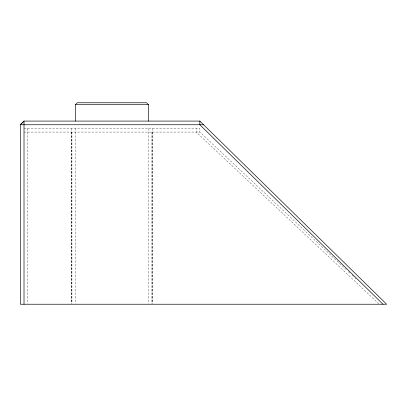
<?xml version="1.0" encoding="UTF-8"?>
<svg xmlns="http://www.w3.org/2000/svg" width="407" height="407" viewBox="0 0 407 407"><rect width="100%" height="100%" fill="white"/><g stroke="black" fill="none" stroke-linecap="round" stroke-linejoin="round"><path stroke-width="0.31" stroke-dasharray="2.04 1.53" d="M24.013 128.409L199.837 128.409L199.837 132.072L346.449 269.887M24.013 132.072L199.837 132.072M348.3 271.627L350.147 273.367M351.999 275.107L354.314 277.279M354.777 277.711L356.161 279.019M378.861 303.8L196.174 132.072L196.174 128.409M152.233 128.409L152.233 303.597M152.132 132.072L152.132 303.597M151.923 132.072L151.923 304.233M148.54 128.409L148.54 303.597M75.31 128.409L75.31 303.597M71.927 132.072L71.927 303.597M71.718 132.072L71.718 303.597M71.617 128.409L71.617 303.597M27.676 128.409L27.676 303.597"/><path stroke-width="0.61" d="M75.412 121.062L75.412 104.599L77.233 102.768L146.617 102.768L148.438 104.599L148.438 121.062M75.412 104.599L148.438 104.599M203.5 124.746L20.35 124.746L20.35 304.233L386.65 304.233L199.837 121.062M382.987 304.233L199.837 124.746L199.857 121.083L24.013 121.083L20.35 124.746L24.013 121.062L24.013 304.233"/></g></svg>
